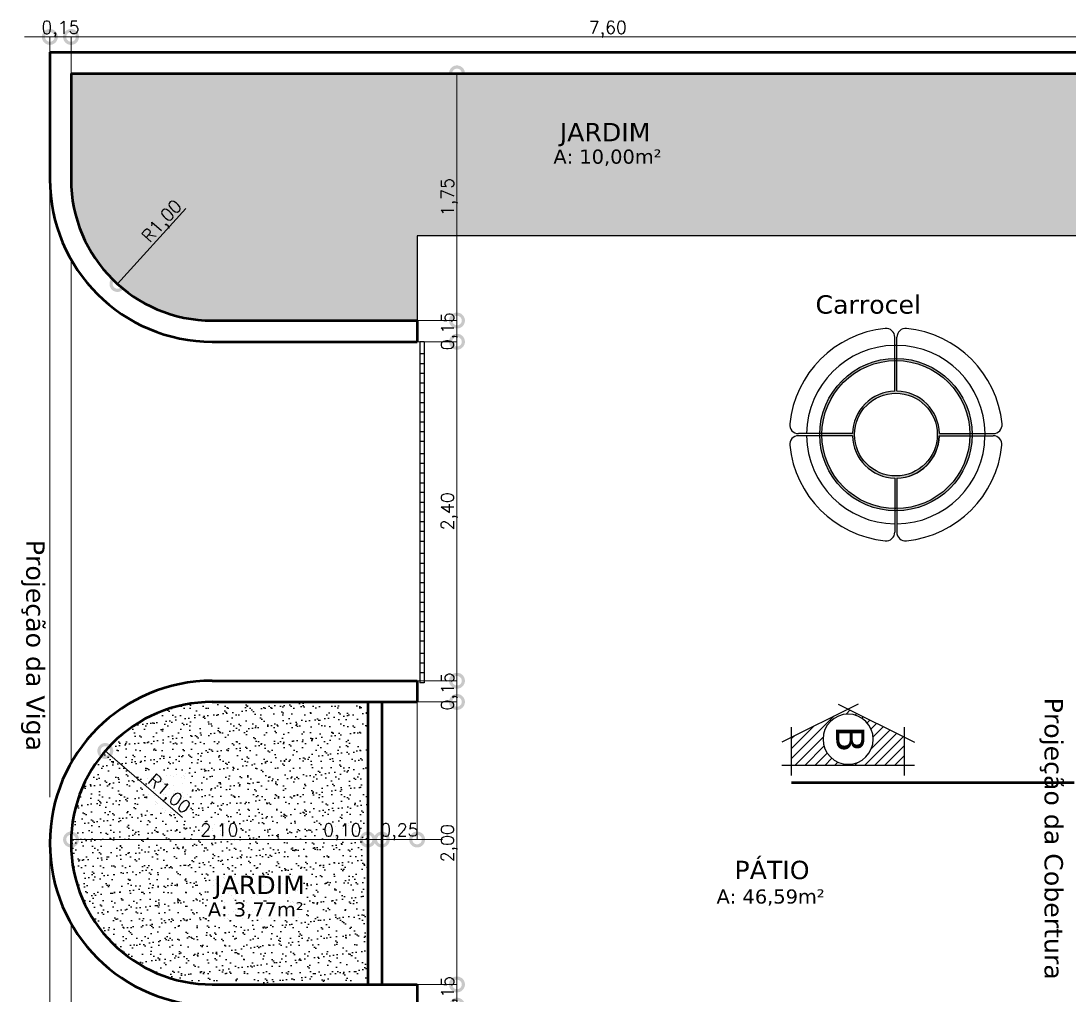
# Model space of a CAD drawing. Header units: millimetres. Extents: x 43 to 162, y -12 to 70.
# Drawn here: x 75.8 to 83.22, y 45.2 to 52.1 of the extents above; entities that cross this region are included whole.
import ezdxf

# ---------------------------------------------------------------- set-up
doc = ezdxf.new("R2010")
doc.units = ezdxf.units.MM
doc.header["$LTSCALE"] = 35
doc.header["$MEASUREMENT"] = 0
doc.header["$PDMODE"] = 35
doc.linetypes.add('HIDDEN2', pattern=[0.1875, 0.125, -0.0625])
for name, color, linetype, lineweight in [('ALVENARIA', 7, 'Continuous', 50), ('cotas', 1, 'Continuous', 9), ('LINHA DE CORTE 01', 3, 'Continuous', 50), ('PROJEÇÃO', 165, 'HIDDEN2', 18)]:
    doc.layers.add(name, color=color, linetype=linetype, lineweight=lineweight)
for name, color, linetype in [('CARROCEL', 1, 'Continuous'), ('DESNÍVEL', 251, 'Continuous'), ('detalhes', 41, 'Continuous'), ('Esquadrias', 130, 'Continuous'), ('HACHURA 01', 8, 'Continuous'), ('IND. CORTE', 2, 'Continuous'), ('TEXTO', 172, 'Continuous')]:
    doc.layers.add(name, color=color, linetype=linetype)
doc.styles.add('COTAS', font='romans.shx')
doc.styles.add('TEXTO ARQ', font='verdana.ttf')
doc.dimstyles.new('1 50', dxfattribs={"dimtxt": 0.09, "dimasz": 0.18, "dimexe": 0.0005, "dimexo": 0.001, "dimgap": 0.0006, "dimtad": 1, "dimzin": 0, "dimtxsty": 'COTAS', "dimblk": 'DOTSMALL', "dimcen": 0.003, "dimdle": 0.0003, "dimclrd": 256, "dimclre": 256, "dimclrt": 256, "dimazin": 0, "dimtfac": 1, "dimtix": 1, "dimtmove": 0, "dimatfit": 3, "dimldrblk": 'DOTSMALL', "dimfxl": 1, "dimtolj": 1, "dimtzin": 0, "dimlwd": -1, "dimlwe": -1, "dimarcsym": 0})
pattern_1 = [(37.5, (0, 0), (-0.00314967, 0.09634119), [0, -0.076, 0, -0.085, 0, -0.08125]), (7.5, (0, 0), (0.08848884, 0.1411073), [0, -0.041, 0, -0.0685, 0, -0.02625]), (327.5, (-0.0615, 0), (0.15570709, 0.00028295), [0, -0.025, 0, -0.09, 0, -0.1175]), (317.5, (-0.0615, 0), (0.15030633, 0.04388378), [0, -0.0125, 0, -0.059, 0, -0.0675])]

# ---------------------------------------------------------------- blocks, each defined once
blk = doc.blocks.new('INDICAÇÃO DE CORTE')
at = {"layer": 'IND. CORTE', "lineweight": 13}
h = blk.add_hatch(dxfattribs=at)
h.set_pattern_fill('ANSI31', color=1, scale=0.4, style=0)
h.set_pattern_definition([(45, (-1.930136, -23.513026), (-0.03535534, 0.03535534), [])])
h.paths.add_polyline_path([(-0.12, 0), (-0.32, 0), (-0.52, -0.4), (-0.32, -0.8), (-0.12, -0.8)])
h.paths.add_polyline_path([(-0.4841, -0.4, -1), (-0.128, -0.4, -1)], flags=16)
at = {"layer": 'IND. CORTE', "ltscale": 0.5}
for points in [[(-0.555, -0.47), (-0.285, 0.07)], [(-0.05, 0), (-0.39, 0)], [(-0.12, -0.87), (-0.12, 0.07)], [(-0.555, -0.33), (-0.285, -0.87)], [(-0.05, -0.8), (-0.39, -0.8)]]:
    blk.add_lwpolyline(points, dxfattribs=at)
at = {"layer": 'IND. CORTE'}
blk.add_circle((-0.306, -0.4), 0.178, dxfattribs=at)
at = {"layer": 'LINHA DE CORTE 01'}
blk.add_line((0, 0), (0, -2), dxfattribs=at)
blk = doc.blocks.new('_DotSmall')
at = {"color": 0, "const_width": 0.5}
blk.add_lwpolyline([(-0.0625, 0, 1), (0.0625, 0, 1)], format="xyb", close=True, dxfattribs=at)
blk = doc.blocks.new('*D112')
at = {"layer": 'cotas'}
for p, q in [((78.8873, 45.2757), (78.8873, 45.4557)), ((78.606, 45.2757), (78.8878, 45.2757)), ((78.8873, 45.1257), (78.8873, 45.2757)), ((78.606, 45.1257), (78.8878, 45.1257)), ((78.8873, 45.1257), (78.8873, 44.9457))]:
    blk.add_line(p, q, dxfattribs=at)
at = {"layer": 'Defpoints', "color": 0}
for p in [(78.605, 45.2757), (78.8873, 45.2757), (78.605, 45.1257)]:
    blk.add_point(p, dxfattribs=at)
at = {"layer": 'cotas', "xscale": 0.18, "yscale": 0.18, "zscale": 0.18}
for p, rotation in [((78.8873, 45.2757), 270), ((78.8873, 45.1257), 90)]:
    blk.add_blockref('_DotSmall', p, dxfattribs=dict(at, rotation=rotation))
at = {"layer": 'cotas', "insert": (78.8331, 45.2007), "char_height": 0.09, "attachment_point": 5, "rotation": 90, "style": 'COTAS'}
blk.add_mtext('\\A1;0,15', dxfattribs=at)
blk = doc.blocks.new('*D113')
at = {"layer": 'cotas'}
for p, q in [((78.606, 47.2757), (78.8878, 47.2757)), ((78.8873, 45.2754), (78.8873, 47.276)), ((78.606, 45.2757), (78.8878, 45.2757))]:
    blk.add_line(p, q, dxfattribs=at)
at = {"layer": 'Defpoints', "color": 0}
for p in [(78.605, 47.2757), (78.8873, 47.2757), (78.605, 45.2757)]:
    blk.add_point(p, dxfattribs=at)
at = {"layer": 'cotas', "xscale": 0.18, "yscale": 0.18, "zscale": 0.18}
for p, rotation in [((78.8873, 47.2757), 90), ((78.8873, 45.2757), 270)]:
    blk.add_blockref('_DotSmall', p, dxfattribs=dict(at, rotation=rotation))
at = {"layer": 'cotas', "insert": (78.8331, 46.2757), "char_height": 0.09, "attachment_point": 5, "rotation": 90, "style": 'COTAS'}
blk.add_mtext('\\A1;2,00', dxfattribs=at)
blk = doc.blocks.new('*D114')
at = {"layer": 'cotas'}
for p, q in [((78.8873, 47.4257), (78.8873, 47.6057)), ((78.606, 47.4257), (78.8878, 47.4257)), ((78.8873, 47.2757), (78.8873, 47.4257)), ((78.606, 47.2757), (78.8878, 47.2757)), ((78.8873, 47.2757), (78.8873, 47.0957))]:
    blk.add_line(p, q, dxfattribs=at)
at = {"layer": 'Defpoints', "color": 0}
for p in [(78.605, 47.4257), (78.8873, 47.4257), (78.605, 47.2757)]:
    blk.add_point(p, dxfattribs=at)
at = {"layer": 'cotas', "xscale": 0.18, "yscale": 0.18, "zscale": 0.18}
for p, rotation in [((78.8873, 47.4257), 270), ((78.8873, 47.2757), 90)]:
    blk.add_blockref('_DotSmall', p, dxfattribs=dict(at, rotation=rotation))
at = {"layer": 'cotas', "insert": (78.8331, 47.3507), "char_height": 0.09, "attachment_point": 5, "rotation": 90, "style": 'COTAS'}
blk.add_mtext('\\A1;0,15', dxfattribs=at)
blk = doc.blocks.new('*D115')
at = {"layer": 'cotas'}
for p, q in [((78.606, 49.8257), (78.8878, 49.8257)), ((78.8873, 47.4254), (78.8873, 49.826)), ((78.606, 47.4257), (78.8878, 47.4257))]:
    blk.add_line(p, q, dxfattribs=at)
at = {"layer": 'Defpoints', "color": 0}
for p in [(78.605, 49.8257), (78.8873, 49.8257), (78.605, 47.4257)]:
    blk.add_point(p, dxfattribs=at)
at = {"layer": 'cotas', "xscale": 0.18, "yscale": 0.18, "zscale": 0.18}
for p, rotation in [((78.8873, 49.8257), 90), ((78.8873, 47.4257), 270)]:
    blk.add_blockref('_DotSmall', p, dxfattribs=dict(at, rotation=rotation))
at = {"layer": 'cotas', "insert": (78.8331, 48.6257), "char_height": 0.09, "attachment_point": 5, "rotation": 90, "style": 'COTAS'}
blk.add_mtext('\\A1;2,40', dxfattribs=at)
blk = doc.blocks.new('*D116')
at = {"layer": 'cotas'}
for p, q in [((78.8873, 49.9757), (78.8873, 50.1557)), ((78.606, 49.9757), (78.8878, 49.9757)), ((78.8873, 49.8257), (78.8873, 49.9757)), ((78.606, 49.8257), (78.8878, 49.8257)), ((78.8873, 49.8257), (78.8873, 49.6457))]:
    blk.add_line(p, q, dxfattribs=at)
at = {"layer": 'Defpoints', "color": 0}
for p in [(78.605, 49.9757), (78.8873, 49.9757), (78.605, 49.8257)]:
    blk.add_point(p, dxfattribs=at)
at = {"layer": 'cotas', "xscale": 0.18, "yscale": 0.18, "zscale": 0.18}
for p, rotation in [((78.8873, 49.9757), 270), ((78.8873, 49.8257), 90)]:
    blk.add_blockref('_DotSmall', p, dxfattribs=dict(at, rotation=rotation))
at = {"layer": 'cotas', "insert": (78.8331, 49.9007), "char_height": 0.09, "attachment_point": 5, "rotation": 90, "style": 'COTAS'}
blk.add_mtext('\\A1;0,15', dxfattribs=at)
blk = doc.blocks.new('*D117')
at = {"layer": 'cotas'}
for p, q in [((78.791, 51.7257), (78.8878, 51.7257)), ((78.8873, 49.9754), (78.8873, 51.726)), ((78.606, 49.9757), (78.8878, 49.9757))]:
    blk.add_line(p, q, dxfattribs=at)
at = {"layer": 'Defpoints', "color": 0}
for p in [(78.79, 51.7257), (78.8873, 51.7257), (78.605, 49.9757)]:
    blk.add_point(p, dxfattribs=at)
at = {"layer": 'cotas', "xscale": 0.18, "yscale": 0.18, "zscale": 0.18}
for p, rotation in [((78.8873, 51.7257), 90), ((78.8873, 49.9757), 270)]:
    blk.add_blockref('_DotSmall', p, dxfattribs=dict(at, rotation=rotation))
at = {"layer": 'cotas', "insert": (78.8331, 50.8507), "char_height": 0.09, "attachment_point": 5, "rotation": 90, "style": 'COTAS'}
blk.add_mtext('\\A1;1,75', dxfattribs=at)
blk = doc.blocks.new('*D124')
at = {"layer": 'cotas'}
for p, q in [((76.1547, 46.3016), (78.2553, 46.3016)), ((76.155, 46.2767), (76.155, 46.3021)), ((78.255, 46.2767), (78.255, 46.3021))]:
    blk.add_line(p, q, dxfattribs=at)
at = {"layer": 'Defpoints', "color": 0}
for p in [(78.255, 46.3016), (76.155, 46.2757), (78.255, 46.2757)]:
    blk.add_point(p, dxfattribs=at)
at = {"layer": 'cotas', "xscale": 0.18, "yscale": 0.18, "zscale": 0.18, "rotation": 180}
blk.add_blockref('_DotSmall', (76.155, 46.3016), dxfattribs=at)
at = {"layer": 'cotas', "xscale": 0.18, "yscale": 0.18, "zscale": 0.18}
blk.add_blockref('_DotSmall', (78.255, 46.3016), dxfattribs=at)
at = {"layer": 'cotas', "insert": (77.205, 46.3557), "char_height": 0.09, "attachment_point": 5, "style": 'COTAS'}
blk.add_mtext('\\A1;2,10', dxfattribs=at)
blk = doc.blocks.new('*D125')
at = {"layer": 'cotas'}
for p, q in [((78.2547, 46.3016), (78.3553, 46.3016)), ((78.255, 46.2767), (78.255, 46.3021)), ((78.355, 46.3026), (78.355, 46.3021))]:
    blk.add_line(p, q, dxfattribs=at)
at = {"layer": 'Defpoints', "color": 0}
for p in [(78.355, 46.3016), (78.355, 46.3016), (78.255, 46.2757)]:
    blk.add_point(p, dxfattribs=at)
at = {"layer": 'cotas', "xscale": 0.18, "yscale": 0.18, "zscale": 0.18, "rotation": 180}
blk.add_blockref('_DotSmall', (78.255, 46.3016), dxfattribs=at)
at = {"layer": 'cotas', "xscale": 0.18, "yscale": 0.18, "zscale": 0.18}
blk.add_blockref('_DotSmall', (78.355, 46.3016), dxfattribs=at)
at = {"layer": 'cotas', "insert": (78.075, 46.3557), "char_height": 0.09, "attachment_point": 5, "style": 'COTAS'}
blk.add_mtext('\\A1;0,10', dxfattribs=at)
blk = doc.blocks.new('*D126')
at = {"layer": 'cotas'}
for p, q in [((78.605, 47.2747), (78.605, 46.3011)), ((78.355, 46.3016), (78.175, 46.3016)), ((78.355, 46.3026), (78.355, 46.3021)), ((78.355, 46.3016), (78.605, 46.3016)), ((78.605, 46.3016), (78.785, 46.3016))]:
    blk.add_line(p, q, dxfattribs=at)
at = {"layer": 'Defpoints', "color": 0}
for p in [(78.605, 47.2757), (78.355, 46.3016), (78.605, 46.3016)]:
    blk.add_point(p, dxfattribs=at)
at = {"layer": 'cotas', "xscale": 0.18, "yscale": 0.18, "zscale": 0.18}
blk.add_blockref('_DotSmall', (78.355, 46.3016), dxfattribs=at)
at = {"layer": 'cotas', "xscale": 0.18, "yscale": 0.18, "zscale": 0.18, "rotation": 180}
blk.add_blockref('_DotSmall', (78.605, 46.3016), dxfattribs=at)
at = {"layer": 'cotas', "insert": (78.48, 46.3557), "char_height": 0.09, "attachment_point": 5, "style": 'COTAS'}
blk.add_mtext('\\A1;0,25', dxfattribs=at)
blk = doc.blocks.new('*D127')
at = {"layer": 'cotas'}
blk.add_line((76.9678, 50.7691), (76.4835, 50.2347), dxfattribs=at)
at = {"layer": 'Defpoints', "color": 0}
for p in [(77.155, 50.9757), (76.4835, 50.2347)]:
    blk.add_point(p, dxfattribs=at)
at = {"layer": 'cotas', "xscale": 0.18, "yscale": 0.18, "zscale": 0.18, "rotation": 227.8216680537017}
blk.add_blockref('_DotSmall', (76.4835, 50.2347), dxfattribs=at)
at = {"layer": 'cotas', "insert": (76.8064, 50.6717), "char_height": 0.09, "attachment_point": 5, "rotation": 47.82167, "style": 'COTAS'}
blk.add_mtext('\\A1;R1,00', dxfattribs=at)
blk = doc.blocks.new('*D128')
at = {"layer": 'cotas'}
blk.add_line((76.9438, 46.4578), (76.3975, 46.9286), dxfattribs=at)
at = {"layer": 'Defpoints', "color": 0}
for p in [(76.3975, 46.9286), (77.155, 46.2757)]:
    blk.add_point(p, dxfattribs=at)
at = {"layer": 'cotas', "xscale": 0.18, "yscale": 0.18, "zscale": 0.18, "rotation": 139.2375765266341}
blk.add_blockref('_DotSmall', (76.3975, 46.9286), dxfattribs=at)
at = {"layer": 'cotas', "insert": (76.8424, 46.6167), "char_height": 0.09, "attachment_point": 5, "rotation": 319.23758, "style": 'COTAS'}
blk.add_mtext('\\A1;R1,00', dxfattribs=at)
blk = doc.blocks.new('*D210')
at = {"layer": 'cotas'}
for p, q in [((83.7553, 51.9835), (76.1547, 51.9835)), ((76.155, 51.7267), (76.155, 51.984)), ((83.755, 51.7267), (83.755, 51.984))]:
    blk.add_line(p, q, dxfattribs=at)
at = {"layer": 'Defpoints', "color": 0}
for p in [(76.155, 51.9835), (76.155, 51.7257), (83.755, 51.7257)]:
    blk.add_point(p, dxfattribs=at)
at = {"layer": 'cotas', "xscale": 0.18, "yscale": 0.18, "zscale": 0.18, "rotation": 180}
blk.add_blockref('_DotSmall', (76.155, 51.9835), dxfattribs=at)
at = {"layer": 'cotas', "xscale": 0.18, "yscale": 0.18, "zscale": 0.18}
blk.add_blockref('_DotSmall', (83.755, 51.9835), dxfattribs=at)
at = {"layer": 'cotas', "insert": (79.955, 52.0376), "char_height": 0.09, "attachment_point": 5, "style": 'COTAS'}
blk.add_mtext('\\A1;7,60', dxfattribs=at)
blk = doc.blocks.new('*D211')
at = {"layer": 'cotas'}
for p, q in [((76.005, 51.9835), (75.825, 51.9835)), ((76.005, 51.8767), (76.005, 51.984)), ((76.155, 51.9835), (76.005, 51.9835)), ((76.155, 51.7267), (76.155, 51.984)), ((76.155, 51.9835), (76.335, 51.9835))]:
    blk.add_line(p, q, dxfattribs=at)
at = {"layer": 'Defpoints', "color": 0}
for p in [(76.005, 51.9835), (76.005, 51.8757), (76.155, 51.7257)]:
    blk.add_point(p, dxfattribs=at)
at = {"layer": 'cotas', "xscale": 0.18, "yscale": 0.18, "zscale": 0.18}
blk.add_blockref('_DotSmall', (76.005, 51.9835), dxfattribs=at)
at = {"layer": 'cotas', "xscale": 0.18, "yscale": 0.18, "zscale": 0.18, "rotation": 180}
blk.add_blockref('_DotSmall', (76.155, 51.9835), dxfattribs=at)
at = {"layer": 'cotas', "insert": (76.08, 52.0376), "char_height": 0.09, "attachment_point": 5, "style": 'COTAS'}
blk.add_mtext('\\A1;0,15', dxfattribs=at)
blk = doc.blocks.new('A$C34E9057F')
at = {"layer": 'CARROCEL'}
h = blk.add_hatch(color=256, dxfattribs=at)
h.paths.add_polyline_path([(0.369, 1.206), (0.344, 1.206, 0.405869), (1.206, 0.344), (1.206, 0.369, -0.405624)])
h.paths.add_polyline_path([(1.206, 2.069), (1.206, 2.094, 0.405869), (0.344, 1.231), (0.369, 1.231, -0.405624)])
h.paths.add_polyline_path([(2.069, 1.231), (2.094, 1.231, 0.405869), (1.231, 2.094), (1.231, 2.069, -0.405624)])
h.paths.add_polyline_path([(1.229, 0.369), (1.229, 0.344, 0.406594), (2.094, 1.206), (2.069, 1.206, -0.40637)])
h.paths.add_polyline_path([(1.206, 0.719), (1.206, 0.369, 0.006713), (1.229, 0.369), (1.229, 0.719, 0.399642), (1.717, 1.206), (2.069, 1.206, 0.003677), (2.069, 1.219, 0.003677), (2.069, 1.231), (1.719, 1.231, 0.399642), (1.231, 1.719), (1.231, 2.069, 0.007354), (1.206, 2.069), (1.206, 1.719, 0.399642), (0.719, 1.231), (0.369, 1.231, 0.003677), (0.369, 1.219, 0.003677), (0.369, 1.206), (0.719, 1.206, 0.399642)])
h.paths.add_polyline_path([(0.744, 1.219, -1), (1.694, 1.219, -1)], flags=16)
for p, q in [((1.206, 1.719), (1.206, 2.338)), ((1.206, 1.719), (1.206, 2.338)), ((1.231, 1.719), (1.231, 2.338)), ((1.231, 1.719), (1.231, 2.338)), ((0.719, 1.231), (0.099, 1.231)), ((0.719, 1.231), (0.099, 1.231)), ((0.719, 1.206), (0.099, 1.206)), ((1.717, 1.206), (2.336, 1.206)), ((1.719, 1.231), (2.338, 1.231)), ((1.719, 1.231), (2.338, 1.231)), ((1.719, 1.206), (2.336, 1.206)), ((1.206, 0.719), (1.206, 0.099)), ((1.229, 0.719), (1.229, 0.099))]:
    blk.add_line(p, q, dxfattribs=at)
for radius in [0.875, 0.85, 0.475]:
    blk.add_circle((1.219, 1.219), radius, dxfattribs=at)
for centre, radius, start, end in [((1.219, 1.219), 1.225, 95.7392, 174.2608), ((1.106, 2.338), 0.1, 0, 95.7392), ((1.331, 2.338), 0.1, 84.2608, 180), ((1.219, 1.219), 1.225, 5.7392, 84.2608), ((1.219, 1.219), 1.025, 90.6987, 179.3013), ((1.219, 1.219), 1.025, 89.3013, 90.6987), ((1.219, 1.219), 1.025, 0.6987, 89.3013), ((1.219, 1.219), 0.5, 91.4325, 178.5675), ((1.219, 1.219), 0.5, 91.4325, 178.5675), ((1.219, 1.219), 0.5, 1.4325, 88.5675), ((1.219, 1.219), 0.5, 1.4325, 88.5675), ((0.099, 1.331), 0.1, 174.2608, 270), ((0.099, 1.331), 0.1, 174.2608, 270), ((2.338, 1.331), 0.1, 270, 5.7392), ((0.099, 1.106), 0.1, 90, 185.7392), ((1.219, 1.219), 1.025, 180.6987, 269.3013), ((1.219, 1.219), 0.5, 181.4325, 268.5675), ((1.217, 1.219), 1.025, 270.6987, 359.3013), ((1.217, 1.219), 0.5, 271.4325, 358.5675), ((1.219, 1.219), 0.5, 271.4325, 358.5675), ((1.219, 1.219), 1.025, 359.3013, 0.6987), ((2.336, 1.106), 0.1, 354.2608, 90), ((1.219, 1.219), 1.225, 185.7392, 264.2608), ((1.217, 1.219), 1.225, 275.7392, 354.2608), ((1.106, 0.099), 0.1, 264.2608, 0), ((1.329, 0.099), 0.1, 180, 275.7392)]:
    blk.add_arc(centre, radius, start, end, dxfattribs=at)
blk = doc.blocks.new('CARROCEL')
at = {"layer": 'Esquadrias'}
blk.add_blockref('A$C34E9057F', (-1.219, -1.219), dxfattribs=at)

msp = doc.modelspace()

# ---------------------------------------------------------------- hatches: boundary and pattern name
at = {"layer": 'HACHURA 01'}
h = msp.add_hatch(dxfattribs=at)
h.set_pattern_fill('AR-SAND,_O', color=86, scale=0.05)
h.set_pattern_definition(pattern_1)
h.paths.add_polyline_path([(83.755, 51.7257), (76.155, 51.7257), (76.155, 50.9757, 0.414214), (77.155, 49.9757), (78.605, 49.9757), (78.605, 50.5757), (83.255, 50.5757), (83.255, 51.0757), (83.755, 51.0757)])
h.paths.add_polyline_path([(83.755, 51.0757), (83.255, 51.0757), (83.255, 50.5757), (83.755, 50.5757)])
h.paths.add_polyline_path([(78.757, 50.6975), (78.757, 51.0039), (78.9092, 51.0039), (78.9092, 50.6975)], flags=24)
h.paths.add_polyline_path([(76.614, 50.5727), (76.8859, 50.8728), (76.9987, 50.7706), (76.7268, 50.4705)], flags=24)
h.paths.add_polyline_path([(79.5382, 51.0298), (80.3273, 51.0298), (80.3273, 51.2205), (79.5382, 51.2205)], flags=24)
h.paths.add_polyline_path([(79.5815, 51.2099), (80.339, 51.2099), (80.339, 51.4077), (79.5815, 51.4077)], flags=24)
h = msp.add_hatch(dxfattribs=at)
h.set_pattern_fill('AR-SAND,_O', color=86, scale=0.05)
h.set_pattern_definition(pattern_1)
h.paths.add_polyline_path([(78.255, 47.2757), (77.155, 47.2757, 0.414214), (76.155, 46.2757, 0.414214), (77.155, 45.2757), (78.255, 45.2757)])
h.paths.add_polyline_path([(77.0453, 46.4318), (77.3646, 46.4318), (77.3646, 46.2797), (77.0453, 46.2797)], flags=24)
h.paths.add_polyline_path([(77.9153, 46.4318), (78.2346, 46.4318), (78.2346, 46.2797), (77.9153, 46.2797)], flags=24)
h.paths.add_polyline_path([(76.7387, 46.8065), (77.0454, 46.5421), (76.9461, 46.4269), (76.6393, 46.6913)], flags=24)
h.paths.add_polyline_path([(77.1352, 45.8804), (77.8927, 45.8804), (77.8927, 46.0782), (77.1352, 46.0782)], flags=24)
h.paths.add_polyline_path([(77.0919, 45.7003), (77.881, 45.7003), (77.881, 45.891), (77.0919, 45.891)], flags=24)

# ---------------------------------------------------------------- linework, layer by layer
at = {"layer": 'ALVENARIA'}
for p, q in [((76.005, 51.8757), (105.205, 51.8757)), ((76.005, 51.8757), (76.005, 50.9757)), ((76.155, 51.7257), (97.605, 51.7257)), ((76.155, 51.7257), (76.155, 50.9757)), ((77.155, 49.9757), (78.605, 49.9757)), ((78.605, 49.9757), (78.605, 49.8257)), ((77.155, 49.8257), (78.605, 49.8257)), ((77.155, 47.4257), (78.605, 47.4257)), ((78.605, 47.4257), (78.605, 47.2757)), ((77.155, 47.2757), (78.605, 47.2757)), ((78.255, 47.2757), (78.255, 45.2757)), ((78.355, 47.2757), (78.355, 45.2757)), ((76.155, 46.2757), (76.155, 46.2757)), ((77.155, 45.2757), (78.605, 45.2757)), ((78.605, 45.2757), (78.605, 45.1257))]:
    msp.add_line(p, q, dxfattribs=at)
for centre, radius, start, end in [((77.155, 50.9757), 1.15, 180, 270), ((77.155, 50.9757), 1, 180, 270), ((77.155, 46.2757), 1.15, 90, 180), ((77.155, 46.2757), 1, 90, 180), ((77.155, 46.2757), 1.15, 180, 270), ((77.155, 46.2757), 1, 180, 270)]:
    msp.add_arc(centre, radius, start, end, dxfattribs=at)
at = {"layer": 'DESNÍVEL'}
for p, q in [((78.605, 50.5757), (78.605, 49.9757)), ((83.755, 50.5757), (78.605, 50.5757))]:
    msp.add_line(p, q, dxfattribs=at)
at = {"layer": 'detalhes', "color": 152}
for p, q in [((78.625, 49.8257), (78.625, 47.4116)), ((78.655, 49.8257), (78.625, 49.8257)), ((78.655, 49.8257), (78.655, 47.4116)), ((78.655, 49.7394), (78.625, 49.7394)), ((78.655, 49.6694), (78.625, 49.6694)), ((78.655, 49.6018), (78.625, 49.6018)), ((78.655, 49.5318), (78.625, 49.5318)), ((78.655, 49.4642), (78.625, 49.4642)), ((78.655, 49.3942), (78.625, 49.3942)), ((78.655, 49.3266), (78.625, 49.3266)), ((78.655, 49.2566), (78.625, 49.2566)), ((78.655, 49.189), (78.625, 49.189)), ((78.655, 49.119), (78.625, 49.119)), ((78.655, 49.0327), (78.625, 49.0327)), ((78.655, 48.9627), (78.625, 48.9627)), ((78.655, 48.8951), (78.625, 48.8951)), ((78.655, 48.8251), (78.625, 48.8251)), ((78.655, 48.7574), (78.625, 48.7574)), ((78.655, 48.6875), (78.625, 48.6875)), ((78.655, 48.6198), (78.625, 48.6198)), ((78.655, 48.5499), (78.625, 48.5499)), ((78.655, 48.4822), (78.625, 48.4822)), ((78.655, 48.4123), (78.625, 48.4123)), ((78.655, 48.3259), (78.625, 48.3259)), ((78.655, 48.256), (78.625, 48.256)), ((78.655, 48.1883), (78.625, 48.1883)), ((78.655, 48.1184), (78.625, 48.1184)), ((78.655, 48.0507), (78.625, 48.0507)), ((78.655, 47.9808), (78.625, 47.9808)), ((78.655, 47.9131), (78.625, 47.9131)), ((78.655, 47.8432), (78.625, 47.8432)), ((78.655, 47.7755), (78.625, 47.7755)), ((78.655, 47.7055), (78.625, 47.7055)), ((78.655, 47.6192), (78.625, 47.6192)), ((78.655, 47.5493), (78.625, 47.5493)), ((78.655, 47.4816), (78.625, 47.4816)), ((78.655, 47.4116), (78.625, 47.4116))]:
    msp.add_line(p, q, dxfattribs=at)
at = {"layer": 'PROJEÇÃO'}
for p, q in [((76.005, 50.9757), (76.005, 46.2757)), ((76.155, 50.4078), (76.155, 46.8436)), ((76.005, 46.2757), (76.005, 42.8757)), ((76.155, 45.7078), (76.155, 43.518))]:
    msp.add_line(p, q, dxfattribs=at)

# ---------------------------------------------------------------- block references
at = {"xscale": -1, "rotation": 89.99999999999999}
msp.add_blockref('INDICAÇÃO DE CORTE', (81.2565, 46.706), dxfattribs=at)
at = {"layer": 'detalhes', "xscale": 0.6164908170832507, "yscale": 0.6164908170832507, "zscale": 0.6164908170832507}
msp.add_blockref('CARROCEL', (81.9947, 49.1682), dxfattribs=at)

# ---------------------------------------------------------------- texts
at = {"layer": 'PROJEÇÃO', "style": 'TEXTO ARQ'}
msp.add_text('Carrocel', height=0.13, dxfattribs=at).set_placement((81.4252, 50.0247))
for s, p in [('Projeção da Viga', (75.8376, 48.4231)), ('Projeção da Cobertura', (83.0471, 47.3058))]:
    msp.add_text(s, height=0.13, rotation=270, dxfattribs=at).set_placement(p)
at = {"layer": 'TEXTO', "style": 'TEXTO ARQ'}
for s, height, p in [('JARDIM', 0.13, (79.6145, 51.2447)), ('A: 10,00m²', 0.1, (79.57, 51.0864)), ('PÁTIO', 0.13, (80.852, 46.0212)), ('JARDIM', 0.13, (77.1681, 45.9152)), ('A: 46,59m²', 0.1, (80.7249, 45.8483)), ('A: 3,77m²', 0.1, (77.1236, 45.757))]:
    msp.add_text(s, height=height, dxfattribs=at).set_placement(p)
msp.add_text('B', height=0.2, rotation=270, dxfattribs=at).set_placement((81.5715, 47.1072))

# ---------------------------------------------------------------- dimensions: what is measured, and where the dimension line sits
at = {"layer": 'cotas'}
for base, p1, p2, picture, middle in [((76.005, 51.9835), (76.155, 51.7257), (76.005, 51.8757), '*D211', (76.08, 52.0376)), ((76.155, 51.9835), (83.755, 51.7257), (76.155, 51.7257), '*D210', (79.955, 52.0376)), ((78.605, 46.3016), (78.355, 46.3016), (78.605, 47.2757), '*D126', (78.48, 46.3557))]:
    dim = msp.add_linear_dim(base=base, p1=p1, p2=p2, dimstyle='1 50', override={"dimtmove": 1}, dxfattribs=at)
    dim.commit()
    dim.dimension.update_dxf_attribs({"geometry": picture, "text_midpoint": middle})
for base, p1, p2, picture, middle in [((78.8873, 51.7257), (78.605, 49.9757), (78.79, 51.7257), '*D117', (78.8331, 50.8507)), ((78.8873, 49.9757), (78.605, 49.8257), (78.605, 49.9757), '*D116', (78.8331, 49.9007)), ((78.8873, 49.8257), (78.605, 47.4257), (78.605, 49.8257), '*D115', (78.8331, 48.6257)), ((78.8873, 47.4257), (78.605, 47.2757), (78.605, 47.4257), '*D114', (78.8331, 47.3507)), ((78.8873, 47.2757), (78.605, 45.2757), (78.605, 47.2757), '*D113', (78.8331, 46.2757)), ((78.8873, 45.2757), (78.605, 45.1257), (78.605, 45.2757), '*D112', (78.8331, 45.2007))]:
    dim = msp.add_linear_dim(base=base, p1=p1, p2=p2, angle=90, dimstyle='1 50', override={"dimtmove": 1}, dxfattribs=at)
    dim.commit()
    dim.dimension.update_dxf_attribs({"geometry": picture, "text_midpoint": middle})
for center, mpoint, picture, middle in [((77.155, 50.9757), (76.4835, 50.2347), '*D127', (76.8465, 50.6353)), ((77.155, 46.2757), (76.3975, 46.9286), '*D128', (76.807, 46.5757))]:
    dim = msp.add_radius_dim(center=center, mpoint=mpoint, dimstyle='1 50', dxfattribs=at)
    dim.commit()
    dim.dimension.update_dxf_attribs({"geometry": picture, "text_midpoint": middle, "dimtype": 164})
dim = msp.add_linear_dim(base=(78.255, 46.3016), p1=(76.155, 46.2757), p2=(78.255, 46.2757), dimstyle='1 50', dxfattribs=at)
dim.commit()
dim.dimension.update_dxf_attribs({"geometry": '*D124', "text_midpoint": (77.205, 46.3557)})
dim = msp.add_linear_dim(base=(78.355, 46.3016), p1=(78.255, 46.2757), p2=(78.355, 46.3016), dimstyle='1 50', override={"dimtmove": 1}, dxfattribs=at)
dim.commit()
dim.dimension.update_dxf_attribs({"geometry": '*D125', "text_midpoint": (78.075, 46.3016), "dimtype": 160})

doc.saveas('drawing.dxf')
